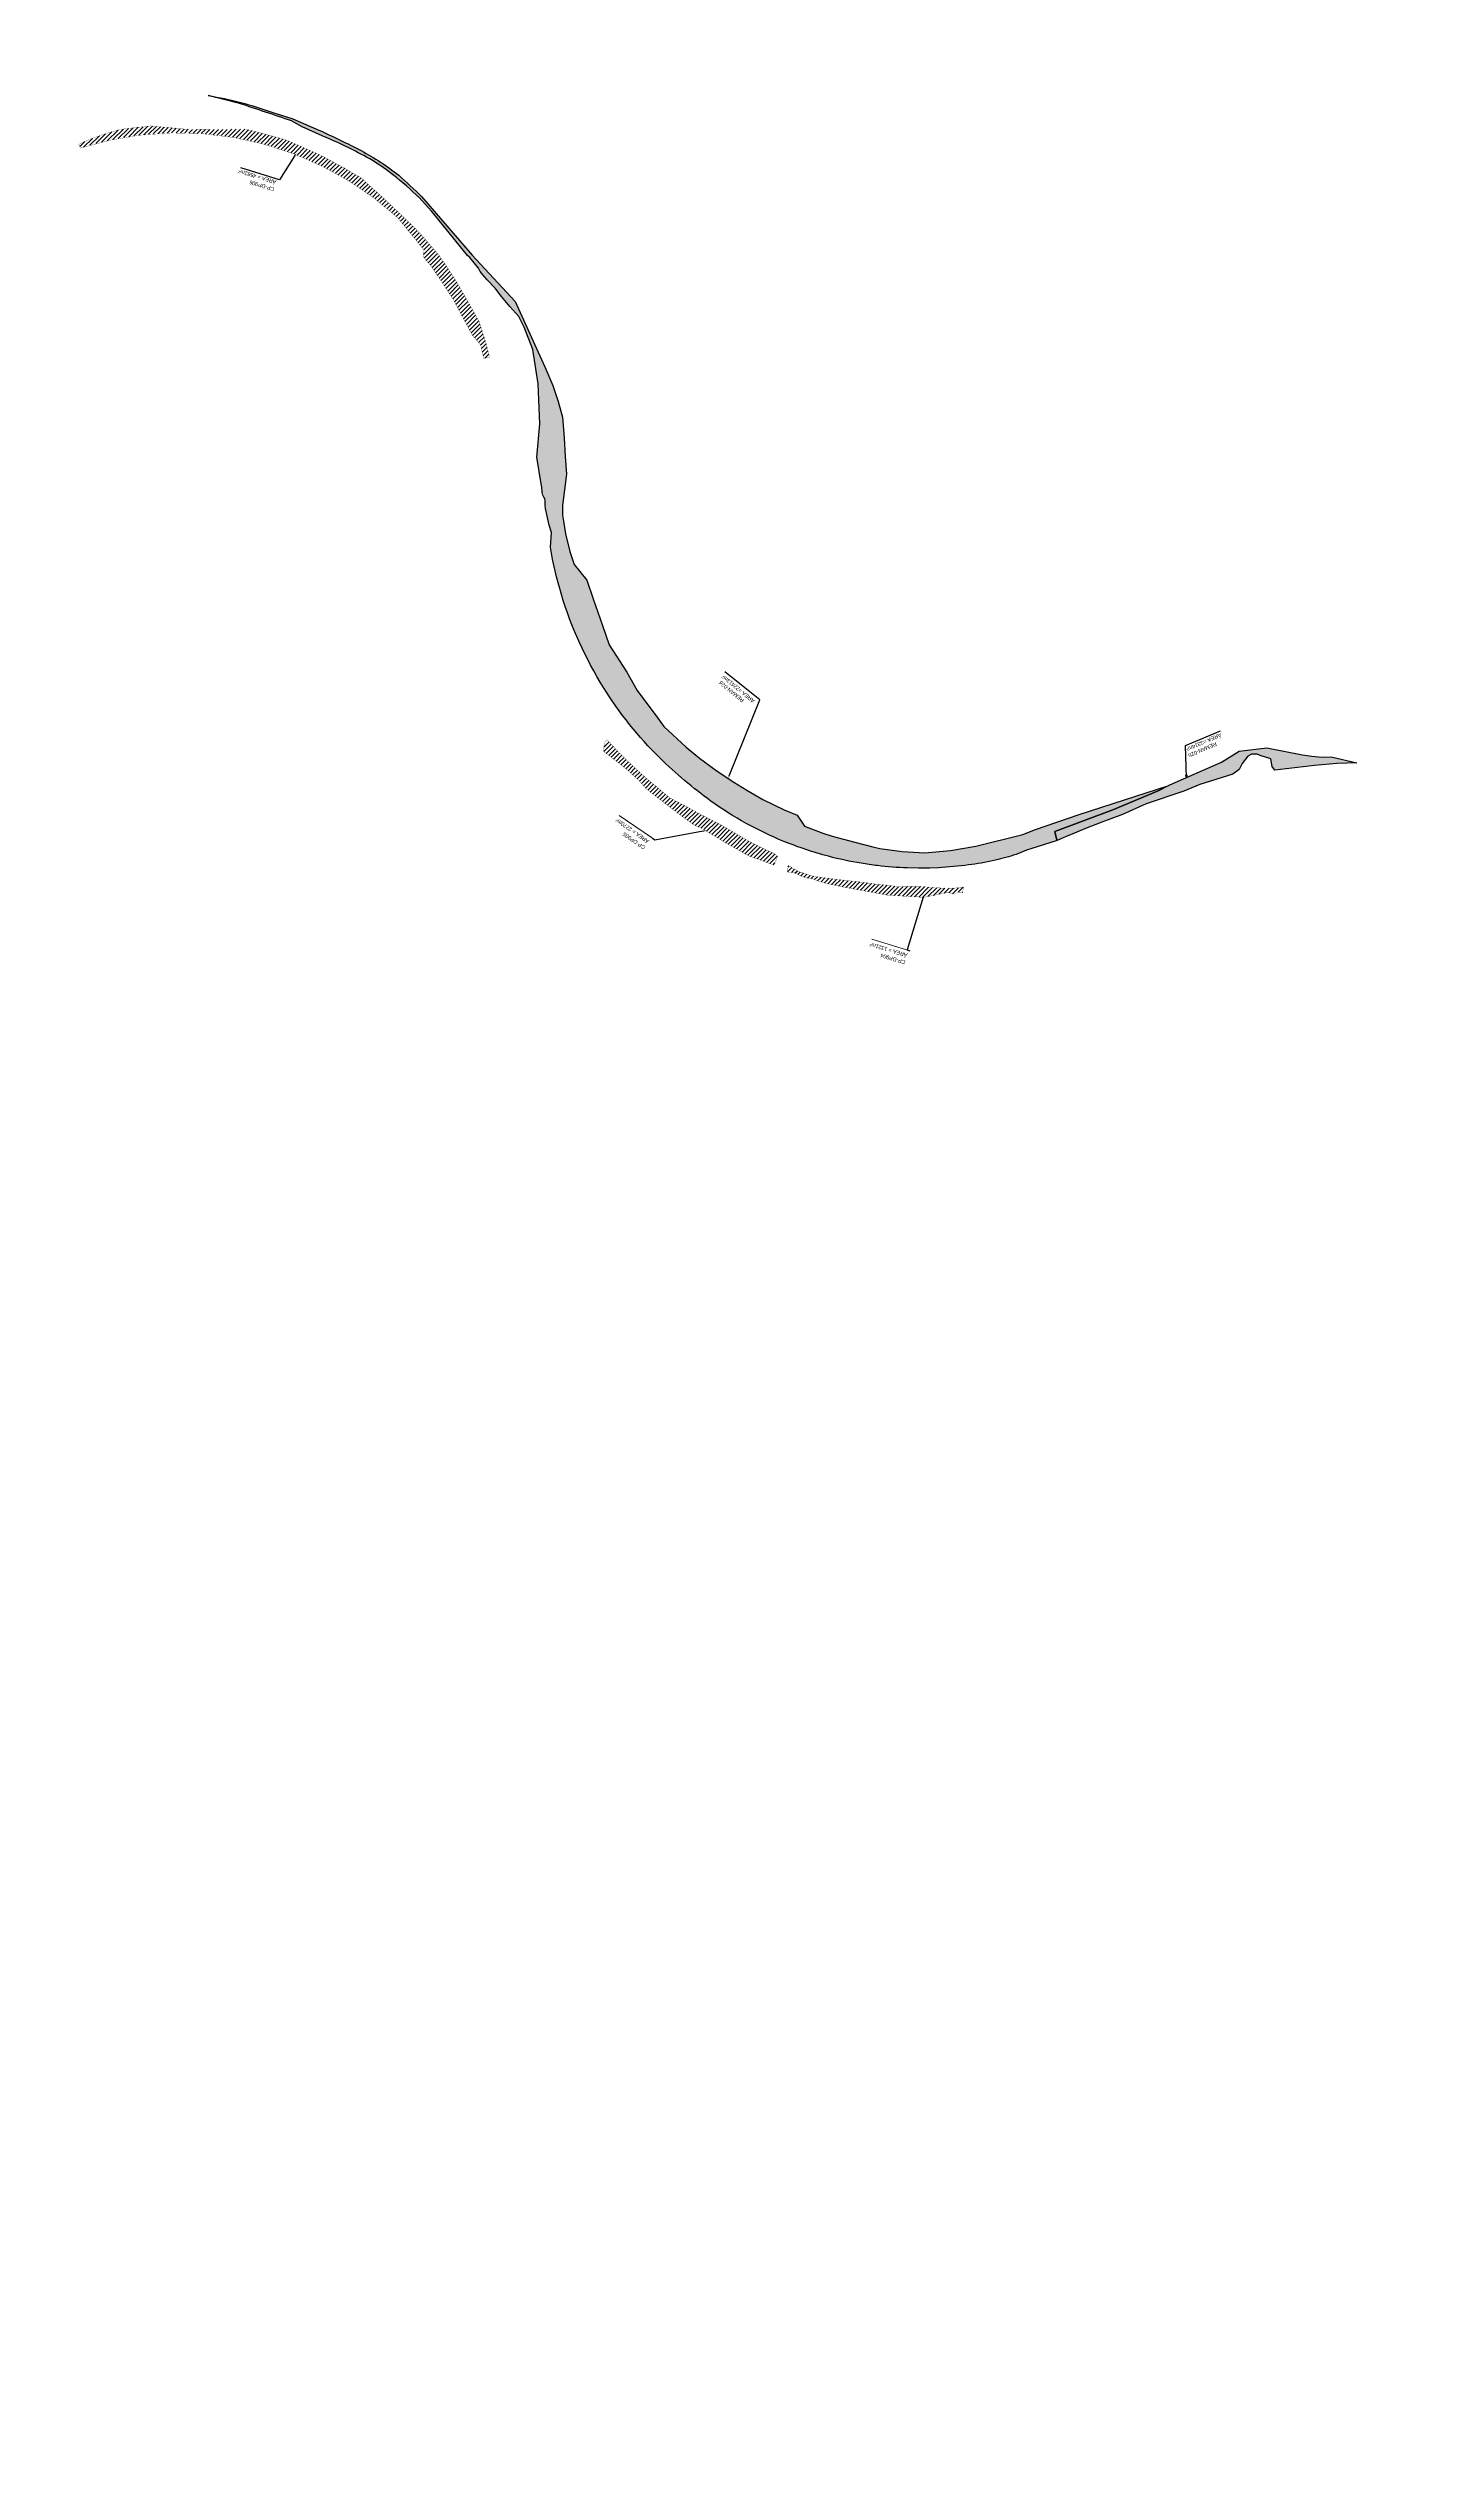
# Model space of a CAD drawing. Header units: metres. Extents: x 287051 to 328239, y 7396995 to 7466021.
# Drawn here: x 291230 to 292643, y 7461141 to 7463647 of the extents above; entities that cross this region are included whole.
import ezdxf

# ---------------------------------------------------------------- set-up
doc = ezdxf.new("R2010")
doc.units = ezdxf.units.M
doc.header["$LTSCALE"] = 10
doc.layers.add('_ÁREA REMANESCENTE', color=7, linetype='Continuous', lineweight=25, true_color=0xdb00db)
doc.layers.add('DESAPROPRIAÇÃO', color=160, linetype='Continuous')
doc.layers.add('U-HZ-TEXTO-DESAP', color=2, linetype='Continuous')
doc.styles.add('ARIAL', font='arial.ttf')
doc.styles.add('DIM', font='arial.ttf', dxfattribs={"width": 0.8})
doc.dimstyles.new('U-1_2000', dxfattribs={"dimscale": 2, "dimtxt": 1.5, "dimasz": 0.75, "dimexe": 0.75, "dimexo": 0.75, "dimgap": 0.25, "dimtad": 1, "dimzin": 4, "dimtxsty": 'DIM', "dimblk": 'ARCHTICK', "dimcen": 0.7, "dimdle": 0.75, "dimclrd": 256, "dimclre": 256, "dimclrt": 256, "dimaunit": 1, "dimadec": 3, "dimazin": 2, "dimtfac": 1, "dimtofl": 0, "dimtmove": 0, "dimatfit": 3, "dimldrblk": 'CLOSEDBLANK', "dimfxl": 0, "dimtolj": 1, "dimtzin": 0, "dimlwd": -1, "dimlwe": -1, "dimarcsym": 0})
pattern_1 = [(0, (0, 0), (0, 3.4925), [2.54, -0.9525]), (90, (0, 0), (-3.4925, 2.138539473011066e-16), [2.54, -0.9525])]
pattern_2 = [(45, (0, 0), (-2.245064030267288, 2.245064030267288), [])]

# ---------------------------------------------------------------- blocks, each defined once
blk = doc.blocks.new('_ArchTick')
at = {"color": 0, "linetype": 'ByBlock', "const_width": 0.15}
blk.add_lwpolyline([(-0.5, -0.5), (0.5, 0.5)], dxfattribs=at)

msp = doc.modelspace()

# ---------------------------------------------------------------- hatches: boundary and pattern name
at = {"layer": '_ÁREA REMANESCENTE'}
h = msp.add_hatch(dxfattribs=at)
h.set_pattern_fill('ANGLE', color=256, scale=0.5)
h.set_pattern_definition(pattern_1)
edge = h.paths.add_edge_path()
edge.add_line((292388.0113782014, 7462884.998522609), (292376.8262652324, 7462879.192784618))
edge.add_line((292376.8262652324, 7462879.192784618), (292330.0801645621, 7462859.640977534))
edge.add_line((292330.0801645621, 7462859.640977534), (292270.0911969543, 7462837.145699119))
edge.add_line((292270.0911969543, 7462837.145699119), (292271.4514075282, 7462830.999610082))
edge.add_line((292271.4514075282, 7462830.999610082), (292272.4914027689, 7462827.845693148))
edge.add_line((292272.4914027689, 7462827.845693148), (292245.2093929487, 7462819.320735589))
edge.add_line((292245.2093929487, 7462819.320735589), (292240.6259973665, 7462817.88942077))
edge.add_line((292240.6259973665, 7462817.88942077), (292232.5991311845, 7462814.477322577))
edge.add_arc((292148.0379616588, 7463066.632245307), 265.9561927239091, 283.7622266320892, 288.53908523218985, ccw=False)
edge.add_line((292211.3071224804, 7462808.311302027), (292207.0401328055, 7462807.303418818))
edge.add_arc((292148.0379617226, 7463066.632245268), 265.9561926715073, 277.0962532019143, 282.81766921185294, ccw=False)
edge.add_arc((292130.9047237966, 7463171.798653007), 372.4551976782019, 272.9032006817273, 277.7131493603614, ccw=False)
edge.add_line((292149.7691068733, 7462799.821490632), (292140.7769486937, 7462799.474313952))
edge.add_line((292140.7769486937, 7462799.474313952), (292128.9425419421, 7462799.348623983))
edge.add_line((292128.9425419421, 7462799.348623983), (292117.48452859, 7462799.5853101))
edge.add_arc((292130.9047237798, 7463171.798653007), 372.45519767734, 263.19071995924156, 267.9350884987375, ccw=False)
edge.add_arc((292133.4518445235, 7463189.638037398), 390.4709670705604, 260.6184067805441, 263.12996705396324, ccw=False)
edge.add_arc((292130.9047238574, 7463171.798653409), 372.4551980874115, 255.24213125489518, 260.55765387055834, ccw=False)
edge.add_arc((292130.9047237971, 7463171.798653093), 372.4551977667508, 247.7442247225066, 255.2421312514938, ccw=False)
edge.add_arc((292130.9047237668, 7463171.798653039), 372.4551977053295, 234.4636958465028, 247.7442247236688, ccw=False)
edge.add_arc((292209.6757554242, 7463271.427651917), 499.349643221065, 225.8140770641204, 233.7530319487367, ccw=False)
edge.add_arc((292141.3682906941, 7463196.785622216), 398.2272727180389, 211.9190005096128, 225.3763088389766, ccw=False)
edge.add_arc((292141.3682906693, 7463196.785622198), 398.2272726876532, 196.6865872761622, 211.9190005093426, ccw=False)
edge.add_arc((292141.3682907122, 7463196.785622207), 398.2272727311167, 189.4537591849583, 196.6865872755451, ccw=False)
edge.add_line((291748.5495485635, 7463131.37616904), (291749.5916356021, 7463146.503606216))
edge.add_line((291749.5916356021, 7463146.503606216), (291747.1149020322, 7463154.206467543))
edge.add_line((291747.1149020322, 7463154.206467543), (291743.3315130377, 7463171.375860115))
edge.add_line((291743.3315130377, 7463171.375860115), (291742.9434147012, 7463174.699370458))
edge.add_line((291742.9434147012, 7463174.699370458), (291743.1143663534, 7463178.967527554))
edge.add_line((291743.1143663534, 7463178.967527554), (291742.5930561459, 7463181.568516637))
edge.add_line((291742.5930561459, 7463181.568516637), (291741.7351370186, 7463183.07064095))
edge.add_line((291741.7351370186, 7463183.07064095), (291740.6830109132, 7463185.102472223))
edge.add_line((291740.6830109132, 7463185.102472223), (291740.335617997, 7463186.429910619))
edge.add_line((291740.335617997, 7463186.429910619), (291739.9882250811, 7463187.757349014))
edge.add_line((291739.9882250811, 7463187.757349014), (291739.6026705856, 7463193.498395495))
edge.add_line((291739.6026705856, 7463193.498395495), (291739.0542581148, 7463196.719541088))
edge.add_line((291739.0542581148, 7463196.719541088), (291734.3580159813, 7463224.303304146))
edge.add_line((291734.3580159813, 7463224.303304146), (291737.5226249413, 7463258.917029642))
edge.add_line((291737.5226249413, 7463258.917029642), (291736.0149200057, 7463300.08829345))
edge.add_line((291736.0149200057, 7463300.08829345), (291730.2749601055, 7463335.564721247))
edge.add_line((291730.2749601055, 7463335.564721247), (291721.2284534765, 7463358.959632251))
edge.add_line((291721.2284534765, 7463358.959632251), (291715.8913504231, 7463369.693005531))
edge.add_line((291715.8913504231, 7463369.693005531), (291706.6224493284, 7463380.135253264))
edge.add_line((291706.6224493284, 7463380.135253264), (291698.0272342552, 7463390.488881455))
edge.add_line((291698.0272342552, 7463390.488881455), (291691.2543214757, 7463399.135442388))
edge.add_line((291691.2543214757, 7463399.135442388), (291683.1920848559, 7463407.665455814))
edge.add_line((291683.1920848559, 7463407.665455814), (291678.5740678987, 7463412.99030899))
edge.add_line((291678.5740678987, 7463412.99030899), (291675.9300281602, 7463416.517830378))
edge.add_line((291675.9300281602, 7463416.517830378), (291674.0186474911, 7463419.687481664))
edge.add_line((291674.0186474911, 7463419.687481664), (291665.11887904, 7463430.945038455))
edge.add_line((291665.11887904, 7463430.945038455), (291662.743755247, 7463432.92216522))
edge.add_line((291662.743755247, 7463432.92216522), (291636.7384122296, 7463465.462927354))
edge.add_line((291636.7384122296, 7463465.462927354), (291625.9023152847, 7463478.307817452))
edge.add_line((291625.9023152847, 7463478.307817452), (291622.1822394872, 7463482.717520042))
edge.add_line((291622.1822394872, 7463482.717520042), (291613.0807976041, 7463492.386876016))
edge.add_arc((291394.8612301665, 7463271.753697396), 310.3204458627737, 45.31511330635526, 52.12425240089978)
edge.add_arc((291467.8310476881, 7463369.092521358), 188.6991208390027, 51.46747659495128, 61.37633787626731)
edge.add_arc((291335.8121066315, 7463128.991377053), 462.7014141314406, 61.26950296878224, 67.53881060347287)
edge.add_line((291512.590667772, 7463556.591586314), (291491.863523909, 7463565.831759974))
edge.add_line((291491.863523909, 7463565.831759974), (291480.9337359528, 7463572.136023031))
edge.add_arc((2869200.469789476, 15145006.05216351), 8102411.061812728, 251.4489835345397, 251.4493849503381, ccw=False)
edge.add_arc((292163.1223360919, 7466646.39717145), 3143.576003033342, 255.8494168839716, 256.4596659986381, ccw=False)
edge.add_arc((291341.8273782512, 7463259.634369288), 342.6631178013412, 69.57952189268912, 81.1393065402483, ccw=False)
edge.add_line((291461.3849453345, 7463580.76362746), (291482.2199681363, 7463574.217863875))
edge.add_line((291482.2199681363, 7463574.217863875), (291509.2308074816, 7463562.600662349))
edge.add_arc((291147.1525202054, 7462766.450053784), 874.6179037927684, 62.36975563766629, 65.54461584151642, ccw=False)
edge.add_arc((291431.4600703792, 7463313.353839645), 258.2380133681411, 51.66204538362888, 61.98161982299371, ccw=False)
edge.add_arc((291268.952660168, 7463146.074483607), 490.821962868185, 45.109827755015374, 48.89412546908858, ccw=False)
edge.add_line((291615.3502904576, 7463493.802654688), (291667.518913021, 7463433.410794999))
edge.add_line((291667.518913021, 7463433.410794999), (291712.0948943322, 7463385.342309458))
edge.add_line((291712.0948943322, 7463385.342309458), (291742.7450730985, 7463317.940181629))
edge.add_line((291742.7450730985, 7463317.940181629), (291750.9397001729, 7463298.408426493))
edge.add_line((291750.9397001729, 7463298.408426493), (291756.464662615, 7463281.967816812))
edge.add_line((291756.464662615, 7463281.967816812), (291761.1596964268, 7463265.842282155))
edge.add_line((291761.1596964268, 7463265.842282155), (291762.6110515824, 7463244.380965809))
edge.add_line((291762.6110515824, 7463244.380965809), (291763.8917589284, 7463225.042201282))
edge.add_line((291763.8917589284, 7463225.042201282), (291764.9871857396, 7463206.793202272))
edge.add_line((291764.9871857396, 7463206.793202272), (291761.1843214212, 7463174.396679957))
edge.add_line((291761.1843214212, 7463174.396679957), (291761.1152716614, 7463164.262648647))
edge.add_line((291761.1152716614, 7463164.262648647), (291761.9353351704, 7463158.360344542))
edge.add_line((291761.9353351704, 7463158.360344542), (291764.1053944271, 7463145.187788402))
edge.add_line((291764.1053944271, 7463145.187788402), (291768.6342879324, 7463126.898452112))
edge.add_line((291768.6342879324, 7463126.898452112), (291773.018157708, 7463113.245732661))
edge.add_line((291773.018157708, 7463113.245732661), (291786.116247983, 7463097.289098652))
edge.add_line((291786.116247983, 7463097.289098652), (291792.8377987752, 7463077.798331386))
edge.add_line((291792.8377987752, 7463077.798331386), (291802.4604714583, 7463050.240039109))
edge.add_line((291802.4604714583, 7463050.240039109), (291809.3704117934, 7463030.18893332))
edge.add_line((291809.3704117934, 7463030.18893332), (291827.4805530311, 7463001.926354416))
edge.add_line((291827.4805530311, 7463001.926354416), (291838.2733570875, 7462983.112643213))
edge.add_line((291838.2733570875, 7462983.112643213), (291859.4713144868, 7462954.610175644))
edge.add_line((291859.4713144868, 7462954.610175644), (291865.908779904, 7462945.911291472))
edge.add_line((291865.908779904, 7462945.911291472), (291888.9681254683, 7462924.414780376))
edge.add_line((291888.9681254683, 7462924.414780376), (291902.8233881674, 7462913.057180572))
edge.add_line((291902.8233881674, 7462913.057180572), (291921.0175439829, 7462899.620951369))
edge.add_line((291921.0175439829, 7462899.620951369), (291938.129435507, 7462888.288883747))
edge.add_line((291938.129435507, 7462888.288883747), (291951.6691071755, 7462879.90898193))
edge.add_line((291951.6691071755, 7462879.90898193), (291968.2933043115, 7462870.295753088))
edge.add_line((291968.2933043115, 7462870.295753088), (291990.1623533771, 7462859.745638567))
edge.add_line((291990.1623533771, 7462859.745638567), (292003.6158492382, 7462854.30176146))
edge.add_line((292003.6158492382, 7462854.30176146), (292011.3806194092, 7462842.765451233))
edge.add_line((292011.3806194092, 7462842.765451233), (292030.2651854659, 7462835.43587803))
edge.add_line((292030.2651854659, 7462835.43587803), (292039.9711758777, 7462832.513648941))
edge.add_line((292039.9711758777, 7462832.513648941), (292063.3719632724, 7462826.115033547))
edge.add_line((292063.3719632724, 7462826.115033547), (292081.7205029411, 7462821.52585756))
edge.add_line((292081.7205029411, 7462821.52585756), (292089.2230789848, 7462819.72145626))
edge.add_line((292089.2230789848, 7462819.72145626), (292112.0967720734, 7462816.735261875))
edge.add_line((292112.0967720734, 7462816.735261875), (292135.7123241646, 7462815.306300931))
edge.add_line((292135.7123241646, 7462815.306300931), (292162.3205364668, 7462817.577570969))
edge.add_line((292162.3205364668, 7462817.577570969), (292188.4572926286, 7462822.257628074))
edge.add_line((292188.4572926286, 7462822.257628074), (292237.1226387604, 7462834.094653207))
edge.add_line((292237.1226387604, 7462834.094653207), (292249.9215967676, 7462839.426553632))
edge.add_line((292249.9215967676, 7462839.426553632), (292295.2959605554, 7462854.952551314))
edge.add_line((292295.2959605554, 7462854.952551314), (292388.0113782014, 7462884.998522609))
h = msp.add_hatch(dxfattribs=at)
h.set_pattern_fill('ANGLE', color=256, scale=0.5)
h.set_pattern_definition(pattern_1)
h.paths.add_polyline_path([(292271.4514075282, 7462830.999610082), (292270.0911969543, 7462837.145699119), (292330.0801645621, 7462859.640977534), (292376.8262652324, 7462879.192784618), (292388.922131311, 7462885.471257569), (292442.339736054, 7462909.104514477), (292460.7389639558, 7462920.475984233), (292489.3802843204, 7462923.951748479), (292526.1023160263, 7462916.67591012), (292535.6226330398, 7462915.162367129), (292542.8123618945, 7462914.51945859), (292547.6113875135, 7462914.152452069), (292555.9261674446, 7462914.352388517), (292582.4714238367, 7462908.366550559), (292561.4619746276, 7462907.71362027), (292538.5798357546, 7462905.686749202), (292497.598119973, 7462900.730010989), (292494.6757727067, 7462904.367949898), (292493.4125462659, 7462912.298205542), (292485.8950807825, 7462914.984894457), (292483.9913681078, 7462915.198915821), (292479.235115503, 7462917.418063851), (292473.4135831078, 7462917.1891704), (292469.4842106747, 7462915.074632723), (292463.769445439, 7462907.566628081), (292460.7463215926, 7462901.479625054), (292454.2646318797, 7462896.555725831), (292419.8865832297, 7462885.975495514), (292403.4324075768, 7462879.135805525), (292364.5556146288, 7462866.053477812), (292339.9860935836, 7462854.998140587), (292318.5471525635, 7462846.779976066), (292301.9262587654, 7462840.256743683), (292286.2103137376, 7462833.953565983), (292281.6119360873, 7462832.0640369), (292272.4926515648, 7462827.841906017)])
at = {"layer": 'DESAPROPRIAÇÃO', "transparency": 33554687}
h = msp.add_hatch(dxfattribs=at)
h.set_pattern_fill('ANSI31', color=256)
h.set_pattern_definition(pattern_2)
edge = h.paths.add_edge_path()
edge.add_line((291590.5023289867, 7463471.943881234), (291617.6076791258, 7463438.949841939))
edge.add_line((291617.6076791258, 7463438.949841939), (291616.9783310242, 7463431.839208017))
edge.add_line((291616.9783310242, 7463431.839208017), (291625.5461200199, 7463421.41823043))
edge.add_line((291625.5461200199, 7463421.41823043), (291648.0749507846, 7463387.425181041))
edge.add_line((291648.0749507846, 7463387.425181041), (291667.6380519108, 7463350.614007478))
edge.add_line((291667.6380519108, 7463350.614007478), (291676.3703652174, 7463340.431207448))
edge.add_line((291676.3703652174, 7463340.431207448), (291679.7028768365, 7463326.419699799))
edge.add_line((291679.7028768365, 7463326.419699799), (291685.5101985713, 7463327.887693593))
edge.add_line((291685.5101985713, 7463327.887693593), (291681.7906704923, 7463343.057289722))
edge.add_line((291681.7906704923, 7463343.057289722), (291674.8475174169, 7463364.435037729))
edge.add_line((291674.8475174169, 7463364.435037729), (291667.7319963487, 7463377.370768515))
edge.add_line((291667.7319963487, 7463377.370768515), (291651.5463574071, 7463405.630228967))
edge.add_line((291651.5463574071, 7463405.630228967), (291642.6407103495, 7463419.558331077))
edge.add_line((291642.6407103495, 7463419.558331077), (291633.546591302, 7463433.076664946))
edge.add_line((291633.546591302, 7463433.076664946), (291617.7474083584, 7463451.326915645))
edge.add_line((291617.7474083584, 7463451.326915645), (291609.4386860941, 7463460.316999578))
edge.add_line((291609.4386860941, 7463460.316999578), (291597.5745636381, 7463471.888191217))
edge.add_line((291597.5745636381, 7463471.888191217), (291592.458003605, 7463476.712081053))
edge.add_line((291592.458003605, 7463476.712081053), (291576.9295426534, 7463491.474890636))
edge.add_line((291576.9295426534, 7463491.474890636), (291552.8622937037, 7463513.120866013))
edge.add_line((291552.8622937037, 7463513.120866013), (291535.2340215392, 7463523.470032909))
edge.add_line((291535.2340215392, 7463523.470032909), (291511.3847362005, 7463536.398532701))
edge.add_line((291511.3847362005, 7463536.398532701), (291479.1775979417, 7463550.714006186))
edge.add_line((291479.1775979417, 7463550.714006186), (291472.9443100684, 7463553.041027424))
edge.add_line((291472.9443100684, 7463553.041027424), (291446.6407095034, 7463560.217081988))
edge.add_line((291446.6407095034, 7463560.217081988), (291434.2346134742, 7463563.426389297))
edge.add_line((291434.2346134742, 7463563.426389297), (291385.0470939284, 7463563.299637992))
edge.add_line((291385.0470939284, 7463563.299637992), (291372.2474564578, 7463563.425550691))
edge.add_line((291372.2474564578, 7463563.425550691), (291335.1004209475, 7463566.938210483))
edge.add_line((291335.1004209475, 7463566.938210483), (291303.6602677484, 7463563.328882309))
edge.add_line((291303.6602677484, 7463563.328882309), (291282.2542309968, 7463556.820068944))
edge.add_line((291282.2542309968, 7463556.820068944), (291275.8067428358, 7463554.41522072))
edge.add_line((291275.8067428358, 7463554.41522072), (291269.0054539881, 7463551.667773221))
edge.add_line((291269.0054539881, 7463551.667773221), (291260.9261122544, 7463548.053674332))
edge.add_line((291260.9261122544, 7463548.053674332), (291262.6182655188, 7463543.952209168))
edge.add_arc((291364.2883963792, 7463224.398010308), 335.3381897701948, 47.57811033476548, 107.64911392001429, ccw=False)
h = msp.add_hatch(dxfattribs=at)
h.set_pattern_fill('ANSI31', color=256)
h.set_pattern_definition(pattern_2)
h.paths.add_polyline_path([(291872.3447606811, 7462871.850125149), (291846.5681581774, 7462893.354948696), (291829.3989727231, 7462909.29236094), (291819.0167518128, 7462919.354410635), (291807.3218425373, 7462932.061924079), (291804.7481104048, 7462929.83781038), (291802.9771513104, 7462920.60152438), (291826.6613690405, 7462902.067632754), (291839.2234016994, 7462890.77809634), (291848.0224023205, 7462880.968235536), (291867.1835586699, 7462866.188080293), (291877.8545428129, 7462858.045077518), (291896.1674747433, 7462844.607870956), (291907.1513176446, 7462839.229626027), (291931.2352667579, 7462824.753571042), (291953.8554200784, 7462811.932441396), (291979.4661794743, 7462802.711778192), (291982.5796776837, 7462809.202369569), (291983.4370500054, 7462811.586544499), (291980.5855247455, 7462814.15010435), (291970.735025281, 7462818.658018223), (291953.7712437346, 7462827.148922378), (291925.0184550007, 7462844.135428117), (291904.0992452856, 7462854.815044507), (291890.647141333, 7462862.291744418)])
h = msp.add_hatch(dxfattribs=at)
h.set_pattern_fill('ANSI31', color=256)
h.set_pattern_definition(pattern_2)
h.paths.add_polyline_path([(292002.7474671306, 7462793.989212929), (292001.7211523008, 7462794.092941599), (292000.050518763, 7462794.689951142), (291998.7821075289, 7462794.989513117), (291996.8844146903, 7462795.066477089), (291994.7139440217, 7462795.359439298), (291993.7917796906, 7462795.430099414), (291994.1738341991, 7462800.416179909), (291994.817181868, 7462802.224399423), (291999.1634787784, 7462799.256506551), (292005.7215604356, 7462795.714900105), (292018.5288574214, 7462791.470852987), (292026.4606220216, 7462790.172548073), (292045.4324248201, 7462787.6165743), (292059.1735488875, 7462786.109328297), (292059.7829782669, 7462786.043934394), (292061.197199777, 7462785.888953528), (292068.2768800928, 7462785.125129705), (292075.6493921907, 7462784.183173386), (292076.4700975187, 7462784.072314983), (292083.3518285428, 7462783.077392876), (292093.5149097001, 7462782.046882286), (292097.9256247734, 7462781.566538948), (292099.4957742661, 7462781.379887586), (292108.477941484, 7462780.14454498), (292118.8677400278, 7462780.449799928), (292119.1553040376, 7462780.454518348), (292124.1499263193, 7462780.494228668), (292131.1388111602, 7462780.34355758), (292134.0034456321, 7462780.188277312), (292143.2756748897, 7462779.465865243), (292146.6261555363, 7462779.241086308), (292146.9737332479, 7462779.21190933), (292147.9071010048, 7462779.155149517), (292157.5442446606, 7462778.508607382), (292165.3413837291, 7462778.656659327), (292175.6785369276, 7462779.686076759), (292174.7509663653, 7462774.451109663), (292173.3560343099, 7462774.698274144), (292171.8148020447, 7462774.527658592), (292170.329258458, 7462774.49222805), (292169.3550980993, 7462774.151587362), (292165.4948578423, 7462772.256771301), (292162.1239201486, 7462773.823715405), (292161.0638817149, 7462773.85438931), (292159.1856252179, 7462773.928984091), (292157.7779534193, 7462773.866237873), (292155.6960361605, 7462773.407589673), (292155.3266478232, 7462773.398888362), (292155.3296027196, 7462773.383850381), (292137.6025883064, 7462769.826880689), (292134.6917091614, 7462769.242805524), (292130.9158974561, 7462769.467532144), (292105.5005430438, 7462770.980188803), (292099.1394806113, 7462771.358782907), (292097.0590271823, 7462771.482606158), (292095.4753971344, 7462771.771959241), (292072.6672150856, 7462775.939357924), (292048.9988240165, 7462780.295657648), (292032.0509460557, 7462784.089608434), (292031.4839112909, 7462784.338477876), (292029.149416469, 7462785.070959307), (292027.4084022827, 7462785.692565022), (292025.5826746507, 7462786.096326294), (292022.9843382543, 7462786.809456365), (292020.817266113, 7462787.915852681), (292019.6895882615, 7462788.393573673), (292018.1973867047, 7462788.596669232), (292016.2335484948, 7462788.943607082), (292014.0724903402, 7462789.17406495), (292011.2454270656, 7462789.770362632), (292008.978085883, 7462790.823302527), (292006.9701308921, 7462791.615888795), (292004.7180046369, 7462792.769331949)])

# ---------------------------------------------------------------- linework, layer by layer
at = {"layer": '_ÁREA REMANESCENTE', "flags": 128}
msp.add_lwpolyline([(292388.0113782014, 7462884.998522609), (292376.8262652324, 7462879.192784618), (292376.8262652324, 7462879.192784618), (292330.0801645621, 7462859.640977534), (292270.0911969543, 7462837.145699119), (292271.4514075282, 7462830.999610082), (292272.4914027689, 7462827.845693148), (292245.2093929487, 7462819.320735589), (292240.6259973665, 7462817.88942077), (292232.5991311845, 7462814.477322577, -0.02084599641268773), (292211.3071224804, 7462808.311302027), (292207.0401328055, 7462807.303418818), (292207.0401328055, 7462807.303418818, -0.02496957421238084), (292180.8932812478, 7462802.713272098, -0.02099044229579282), (292149.7691068733, 7462799.821490632), (292140.7769486937, 7462799.474313952), (292140.7769486937, 7462799.474313952), (292128.9425419421, 7462799.348623983), (292117.48452859, 7462799.5853101, -0.02070417059332526), (292086.7446497466, 7462801.970636033, -0.0109591877484325), (292069.8015592526, 7462804.389783269, -0.02319750247912008), (292036.0274400187, 7462811.630393295, -0.03272746613583774), (291989.8403316631, 7462827.09049883, -0.05801218606983292), (291914.4268036515, 7462868.714202101, -0.03465408758718224), (291861.6345752854, 7462913.353074332, -0.05878616262744543), (291803.3544154433, 7462986.234961152, -0.06656198139127473), (291759.9104725298, 7463082.440120789, -0.03156964772159319), (291748.5495485635, 7463131.37616904), (291749.5916356021, 7463146.503606216), (291747.1149020322, 7463154.206467543), (291743.3315130377, 7463171.375860115), (291742.9434147012, 7463174.699370458), (291743.1143663534, 7463178.967527554), (291742.5930561459, 7463181.568516637), (291741.7351370186, 7463183.07064095), (291740.6830109132, 7463185.102472223), (291740.335617997, 7463186.429910619), (291739.9882250811, 7463187.757349014), (291739.6026705856, 7463193.498395495), (291739.0542581148, 7463196.719541088), (291734.3580159813, 7463224.303304146), (291737.5226249413, 7463258.917029642), (291736.0149200057, 7463300.08829345), (291730.2749601055, 7463335.564721247), (291721.2284534765, 7463358.959632251), (291715.8913504231, 7463369.693005531), (291706.6224493284, 7463380.135253264), (291698.0272342552, 7463390.488881455), (291691.2543214757, 7463399.135442388), (291683.1920848559, 7463407.665455814), (291678.5740678987, 7463412.99030899), (291675.9300281602, 7463416.517830378), (291674.0186474911, 7463419.687481664), (291665.11887904, 7463430.945038455), (291662.743755247, 7463432.92216522), (291636.7384122296, 7463465.462927354), (291625.9023152847, 7463478.307817452), (291622.1822394872, 7463482.717520042), (291613.0807976041, 7463492.386876016, 0.0297192191276158), (291585.3828211154, 7463516.703289155, 0.04326252406065977), (291558.2281933581, 7463534.729818668, 0.02736184027819479), (291512.590667772, 7463556.591586314), (291491.863523909, 7463565.831759974), (291480.9337359528, 7463572.136023031, -1.75150683787078e-06), (291427.1174631012, 7463590.195785124, -0.002662720370017389), (291394.6086627948, 7463598.208066292, -0.05048189332736822), (291461.3849453345, 7463580.76362746), (291482.2199681363, 7463574.217863875), (291509.2308074816, 7463562.600662349, -0.01385382717476193), (291552.7686124274, 7463541.325568538, -0.04505809354343418), (291591.644789225, 7463515.906863312, -0.01651361458563341), (291615.3502904576, 7463493.802654688), (291667.518913021, 7463433.410794999), (291712.0948943322, 7463385.342309458), (291742.7450730985, 7463317.940181629), (291750.9397001729, 7463298.408426493), (291756.464662615, 7463281.967816812), (291761.1596964268, 7463265.842282155), (291762.6110515824, 7463244.380965809), (291763.8917589284, 7463225.042201282), (291764.9871857396, 7463206.793202272), (291761.1843214212, 7463174.396679957), (291761.1152716614, 7463164.262648647), (291761.9353351704, 7463158.360344542), (291764.1053944271, 7463145.187788402), (291768.6342879324, 7463126.898452112), (291773.018157708, 7463113.245732661), (291786.116247983, 7463097.289098652), (291792.8377987752, 7463077.798331386), (291802.4604714583, 7463050.240039109), (291809.3704117934, 7463030.18893332), (291827.4805530311, 7463001.926354416), (291838.2733570875, 7462983.112643213), (291859.4713144868, 7462954.610175644), (291865.908779904, 7462945.911291472), (291888.9681254683, 7462924.414780376), (291902.8233881674, 7462913.057180572), (291921.0175439829, 7462899.620951369), (291938.129435507, 7462888.288883747), (291951.6691071755, 7462879.90898193), (291968.2933043115, 7462870.295753088), (291990.1623533771, 7462859.745638567), (292003.6158492382, 7462854.30176146), (292011.3806194092, 7462842.765451233), (292030.2651854659, 7462835.43587803), (292039.9711758777, 7462832.513648941), (292063.3719632724, 7462826.115033547), (292081.7205029411, 7462821.52585756), (292089.2230789848, 7462819.72145626), (292112.0967720734, 7462816.735261875), (292135.7123241646, 7462815.306300931), (292162.3205364668, 7462817.577570969), (292188.4572926286, 7462822.257628074), (292237.1226387604, 7462834.094653207), (292249.9215967676, 7462839.426553632), (292295.2959605554, 7462854.952551314), (292388.0113782014, 7462884.998522609)], format="xyb", close=True, dxfattribs=at)
at = {"layer": '_ÁREA REMANESCENTE', "elevation": 1440, "flags": 128}
msp.add_lwpolyline([(292271.4514075282, 7462830.999610082), (292270.0911969543, 7462837.145699119), (292330.0801645621, 7462859.640977534), (292376.8262652324, 7462879.192784618), (292388.922131311, 7462885.471257569), (292442.339736054, 7462909.104514477), (292460.7389639558, 7462920.475984233), (292489.3802843204, 7462923.951748479), (292526.1023160263, 7462916.67591012), (292535.6226330398, 7462915.162367129), (292542.8123618945, 7462914.51945859), (292547.6113875135, 7462914.152452069), (292555.9261674446, 7462914.352388517), (292582.4714238367, 7462908.366550559), (292561.4619746276, 7462907.71362027), (292538.5798357546, 7462905.686749202), (292497.598119973, 7462900.730010989), (292494.6757727067, 7462904.367949898), (292493.4125462659, 7462912.298205542), (292485.8950807825, 7462914.984894457), (292483.9913681078, 7462915.198915821), (292479.235115503, 7462917.418063851), (292473.4135831078, 7462917.1891704), (292469.4842106747, 7462915.074632723), (292463.769445439, 7462907.566628081), (292460.7463215926, 7462901.479625054), (292454.2646318797, 7462896.555725831), (292419.8865832297, 7462885.975495514), (292403.4324075768, 7462879.135805525), (292364.5556146288, 7462866.053477812), (292339.9860935836, 7462854.998140587), (292318.5471525635, 7462846.779976066), (292301.9262587654, 7462840.256743683), (292286.2103137376, 7462833.953565983), (292281.6119360873, 7462832.0640369), (292272.4926515648, 7462827.841906017), (292271.4514075282, 7462830.999610082)], dxfattribs=at)
at = {"layer": 'DESAPROPRIAÇÃO', "transparency": 33554687, "const_width": 0.25, "flags": 128}
msp.add_lwpolyline([(291590.5023289867, 7463471.943881234), (291617.6076791258, 7463438.949841939), (291616.9783310242, 7463431.839208017), (291625.5461200199, 7463421.41823043), (291648.0749507846, 7463387.425181041), (291667.6380519108, 7463350.614007478), (291676.3703652174, 7463340.431207448), (291679.7028768365, 7463326.419699799), (291685.5101985713, 7463327.887693593), (291681.7906704923, 7463343.057289722), (291674.8475174169, 7463364.435037729), (291667.7319963487, 7463377.370768515), (291651.5463574071, 7463405.630228967), (291642.6407103495, 7463419.558331077), (291633.546591302, 7463433.076664946), (291617.7474083584, 7463451.326915645), (291609.4386860941, 7463460.316999578), (291597.5745636381, 7463471.888191217), (291592.458003605, 7463476.712081053), (291576.9295426534, 7463491.474890636), (291552.8622937037, 7463513.120866013), (291535.2340215392, 7463523.470032909), (291511.3847362005, 7463536.398532701), (291479.1775979417, 7463550.714006186), (291472.9443100684, 7463553.041027424), (291446.6407095034, 7463560.217081988), (291434.2346134742, 7463563.426389297), (291385.0470939284, 7463563.299637992), (291372.2474564578, 7463563.425550691), (291335.1004209475, 7463566.938210483), (291303.6602677484, 7463563.328882309), (291282.2542309968, 7463556.820068944), (291275.8067428358, 7463554.41522072), (291269.0054539881, 7463551.667773221), (291260.9261122544, 7463548.053674332), (291262.6182655188, 7463543.952209168, -0.2682812750660806)], format="xyb", close=True, dxfattribs=at)
msp.add_lwpolyline([(291872.3447606811, 7462871.850125149), (291846.5681581774, 7462893.354948696), (291829.3989727231, 7462909.29236094), (291819.0167518128, 7462919.354410635), (291807.3218425373, 7462932.061924079), (291804.7481104048, 7462929.83781038), (291802.9771513104, 7462920.60152438), (291826.6613690405, 7462902.067632754), (291839.2234016994, 7462890.77809634), (291848.0224023205, 7462880.968235536), (291867.1835586699, 7462866.188080293), (291877.8545428129, 7462858.045077518), (291896.1674747433, 7462844.607870956), (291907.1513176446, 7462839.229626027), (291931.2352667579, 7462824.753571042), (291953.8554200784, 7462811.932441396), (291979.4661794743, 7462802.711778192), (291982.5796776837, 7462809.202369569), (291983.4370500054, 7462811.586544499), (291980.5855247455, 7462814.15010435), (291970.735025281, 7462818.658018223), (291953.7712437346, 7462827.148922378), (291925.0184550007, 7462844.135428117), (291904.0992452856, 7462854.815044507), (291890.647141333, 7462862.291744418), (291872.3447606812, 7462871.850125148)], dxfattribs=at)
msp.add_lwpolyline([(292002.7474671306, 7462793.989212929), (292001.7211523008, 7462794.092941599), (292000.050518763, 7462794.689951142), (291998.7821075289, 7462794.989513117), (291996.8844146903, 7462795.066477089), (291994.7139440217, 7462795.359439298), (291993.7917796906, 7462795.430099414), (291994.1738341991, 7462800.416179909), (291994.817181868, 7462802.224399423), (291999.1634787784, 7462799.256506551), (292005.7215604356, 7462795.714900105), (292018.5288574214, 7462791.470852987), (292026.4606220216, 7462790.172548073), (292045.4324248201, 7462787.6165743), (292059.1735488875, 7462786.109328297), (292059.7829782669, 7462786.043934394), (292061.197199777, 7462785.888953528), (292068.2768800928, 7462785.125129705), (292075.6493921907, 7462784.183173386), (292076.4700975187, 7462784.072314983), (292083.3518285428, 7462783.077392876), (292093.5149097001, 7462782.046882286), (292097.9256247734, 7462781.566538948), (292099.4957742661, 7462781.379887586), (292099.4957742661, 7462781.379887586), (292108.477941484, 7462780.14454498), (292118.8677400278, 7462780.449799928), (292119.1553040376, 7462780.454518348), (292124.1499263193, 7462780.494228668), (292131.1388111602, 7462780.34355758), (292134.0034456321, 7462780.188277312), (292143.2756748897, 7462779.465865243), (292146.6261555363, 7462779.241086308), (292146.9737332479, 7462779.21190933), (292147.9071010048, 7462779.155149517), (292157.5442446606, 7462778.508607382), (292165.3413837291, 7462778.656659327), (292175.6785369276, 7462779.686076759), (292174.7509663653, 7462774.451109663), (292173.3560343099, 7462774.698274144), (292171.8148020447, 7462774.527658592), (292170.329258458, 7462774.49222805), (292169.3550980993, 7462774.151587362), (292165.4948578423, 7462772.256771301), (292162.1239201486, 7462773.823715405), (292161.0638817149, 7462773.85438931), (292159.1856252179, 7462773.928984091), (292157.7779534193, 7462773.866237873), (292155.6960361605, 7462773.407589673), (292155.3266478232, 7462773.398888362), (292155.3296027196, 7462773.383850381), (292137.6025883064, 7462769.826880689), (292134.6917091614, 7462769.242805524), (292130.9158974561, 7462769.467532144), (292105.5005430438, 7462770.980188803), (292099.1394806113, 7462771.358782907), (292097.0590271823, 7462771.482606158), (292095.4753971344, 7462771.771959241), (292072.6672150856, 7462775.939357924), (292048.9988240165, 7462780.295657648), (292032.0509460557, 7462784.089608434), (292031.4839112909, 7462784.338477876), (292029.149416469, 7462785.070959307), (292027.4084022827, 7462785.692565022), (292025.5826746507, 7462786.096326294), (292022.9843382543, 7462786.809456365), (292020.817266113, 7462787.915852681), (292019.6895882615, 7462788.393573673), (292018.1973867047, 7462788.596669232), (292016.2335484948, 7462788.943607082), (292014.0724903402, 7462789.17406495), (292011.2454270656, 7462789.770362632), (292008.978085883, 7462790.823302527), (292006.9701308921, 7462791.615888795), (292004.7180046369, 7462792.769331949)], close=True, dxfattribs=at)
at = {"layer": 'U-HZ-TEXTO-DESAP', "color": 2, "linetype": 'Continuous', "lineweight": 0}
for p, q in [((291854.0601804516, 7462830.239502575), (291819.4900430902, 7462853.993676356)), ((292120.1362080109, 7462713.979565256), (292080.6867410326, 7462726.048264022))]:
    msp.add_line(p, q, dxfattribs=at)
at = {"layer": 'U-HZ-TEXTO-DESAP', "color": 2, "linetype": 'Continuous', "lineweight": -3, "ltscale": 0.05}
for points in [[(291484.3632743377, 7463536.257922352), (291468.3187197749, 7463511.266909645), (291428.3271562131, 7463523.519532775)], [(292133.9935873678, 7462769.409981627), (292117.31079424, 7462714.785132698), (292120.1862080109, 7462713.929565256)]]:
    msp.add_lwpolyline(points, dxfattribs=at)
at = {"layer": 'U-HZ-TEXTO-DESAP', "color": 2, "linetype": 'Continuous', "lineweight": -3}
msp.add_lwpolyline([(291933.3916429665, 7462894.702447111), (291965.0779276263, 7462973.348882536), (291928.8615135656, 7463002.402048109)], dxfattribs=at)
at = {"layer": 'U-HZ-TEXTO-DESAP', "color": 2, "linetype": 'Continuous', "lineweight": -3, "ltscale": 0.05, "extrusion": (0, 0, -1)}
msp.add_lwpolyline([(-291906.6134126608, 7462837.529323466), (-291856.5644384602, 7462828.476893728), (-291854.092348842, 7462830.176532784)], dxfattribs=at)
at = {"layer": 'U-HZ-TEXTO-DESAP', "color": 2, "linetype": 'Continuous', "lineweight": -3, "ltscale": 0.05}
for points in [[(291483.9425236122, 7463536.528049779), (291485.9840389023, 7463538.782426705), (291484.7840250631, 7463535.987794925)], [(292133.5153916897, 7462769.556025776), (292134.8698522614, 7462772.279155696), (292134.471783046, 7462769.263937478)]]:
    msp.add_solid(points, dxfattribs=at)
at = {"layer": 'U-HZ-TEXTO-DESAP', "color": 2, "linetype": 'Continuous', "lineweight": -3}
msp.add_solid([(291932.9147843001, 7462894.852799404), (291932.489529205, 7462891.841295114), (291933.8685016334, 7462894.552094817)], dxfattribs=at)
at = {"layer": 'U-HZ-TEXTO-DESAP', "color": 2, "linetype": 'Continuous', "lineweight": -3, "ltscale": 0.05, "extrusion": (0, 0, -1)}
msp.add_solid([(-291906.7024044327, 7462837.037306732), (-291909.5655130527, 7462838.063274098), (-291906.524420889, 7462838.021340198)], dxfattribs=at)

# ---------------------------------------------------------------- texts
at = {"layer": 'U-HZ-TEXTO-DESAP', "style": 'ARIAL'}
for s, rotation, p in [('ÁREA = 4582m²', 163.4298448597685, (291465.5072557204, 7463510.594205121)), ('CP-DP906', 163.4298448597685, (291463.5848326227, 7463503.157401767)), ('REMAN-02d', 140.9519802515264, (291949.2692094897, 7462973.676719357)), ('ÁREA =22413m²', 140.9519802515264, (291960.2837279454, 7462973.123373968)), ('ÁREA = 2270m²', 145.4902582152941, (291851.1699793079, 7462828.192828653)), ('CP-DP905', 145.4902582152941, (291847.0503812477, 7462821.709722415)), ('ÁREA = 1321m²', 163.4298448597685, (292118.0161493045, 7462711.139559232)), ('CP-DP904', 163.4298448597685, (292116.0937262067, 7462703.702755878))]:
    msp.add_text(s, height=4, rotation=rotation, dxfattribs=at).set_placement(p)
at = {"layer": 'U-HZ-TEXTO-DESAP', "color": 2, "linetype": 'Continuous', "lineweight": -3, "insert": (292531.5144169329, 7462978.599337295), "char_height": 4, "width": 137.3774242956851, "attachment_point": 7, "rotation": 203.4457897143362, "style": 'ARIAL'}
msp.add_mtext('\\pi137.38;{\\C256;\\P\\pi106.68;REMAN-02b\\P\\pi98.491;ÁREA =3314m²}', dxfattribs=at)

# ---------------------------------------------------------------- leaders
at = {"layer": 'U-HZ-TEXTO-DESAP', "color": 2, "linetype": 'Continuous', "lineweight": -3}
msp.add_leader([(292406.1132067048, 7462892.832922234), (292405.0112136357, 7462926.092424328), (292441.222215245, 7462941.422791476)], dimstyle='U-1_2000', override={"dimscale": 1, "dimasz": 3}, dxfattribs=at)

doc.saveas('drawing.dxf')
